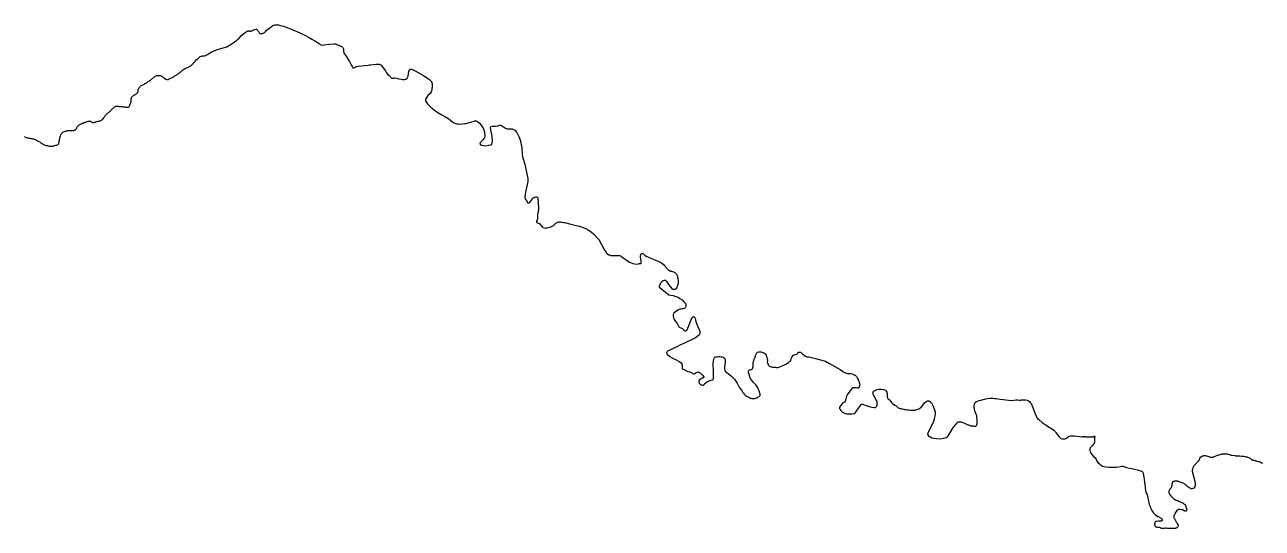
# Model space of a CAD drawing. Header units: millimetres. Extents: x 642261 to 742091, y 6812581 to 6930561.
# Drawn here: x 652069 to 659711, y 6863684 to 6866797 of the extents above; entities that cross this region are included whole.
import ezdxf

# ---------------------------------------------------------------- set-up
doc = ezdxf.new("R2010")
doc.units = ezdxf.units.MM
doc.layers.add('LimiteRegional', color=10, linetype='Continuous')

msp = doc.modelspace()

# ---------------------------------------------------------------- linework, layer by layer
at = {"layer": 'LimiteRegional', "color": 7, "linetype": 'Continuous'}
msp.add_lwpolyline([(652067.805, 6866106.1741), (652072.304, 6866102.693), (652077.908, 6866100.6081), (652083.735, 6866098.886), (652089.836, 6866097.4211), (652096.11, 6866096.4271), (652100.383, 6866095.7272), (652101.329, 6866095.5721), (652106.65, 6866094.609), (652111.758, 6866093.5992), (652117.18, 6866092.4731), (652122.333, 6866091.1971), (652127.566, 6866089.1231), (652132.386, 6866087.3811), (652137.564, 6866085.2561), (652142.272, 6866083.305), (652146.682, 6866080.356), (652151.414, 6866077.5041), (652156.423, 6866075.0661), (652161.329, 6866072.6851), (652166.313, 6866069.4541), (652170.965, 6866065.7561), (652175.786, 6866062.3711), (652180.845, 6866059.8261), (652181.4251, 6866059.5573), (652185.3879, 6866057.7211), (652190.88, 6866055.4271), (652195.848, 6866053.3621), (652201.25, 6866051.6011), (652206.652, 6866049.8401), (652211.653, 6866048.7801), (652214.288, 6866048.3256), (652216.923, 6866047.8711), (652222.565, 6866047.0031), (652228.383, 6866046.6601), (652233.89, 6866046.538), (652239.472, 6866047.1031), (652244.596, 6866048.2651), (652250.09, 6866049.416), (652255.265, 6866050.5231), (652260.29, 6866051.9011), (652265.11, 6866053.4961), (652269.829, 6866055.2541), (652274.4961, 6866057.0671), (652277.861, 6866061.2521), (652279.918, 6866065.9561), (652281.36, 6866071.3151), (652282.177, 6866077.0121), (652283.046, 6866082.7081), (652283.805, 6866088.2471), (652284.616, 6866093.7861), (652285.739, 6866099.102), (652286.974, 6866104.6272), (652288.692, 6866110.3481), (652290.764, 6866115.528), (652293.784, 6866120.5191), (652296.732, 6866124.9301), (652299.933, 6866128.9621), (652304.554, 6866132.6301), (652309.525, 6866135.652), (652314.682, 6866137.8731), (652319.767, 6866139.46), (652324.849, 6866140.9951), (652330.13, 6866142.0991), (652335.4, 6866142.8331), (652340.826, 6866143.5082), (652345.0904, 6866143.5048), (652345.966, 6866143.5041), (652351.048, 6866143.343), (652356.498, 6866143.1171), (652362.057, 6866142.9411), (652367.091, 6866142.94), (652372.478, 6866144.0411), (652377.101, 6866146.1201), (652381.795, 6866148.678), (652385.702, 6866151.995), (652388.899, 6866156.2861), (652391.484, 6866161.3351), (652393.426, 6866166.086), (652396.564, 6866170.1661), (652400.705, 6866174.216), (652405.095, 6866177.783), (652409.671, 6866180.4981), (652414.028, 6866182.9561), (652419.177, 6866185.3891), (652424.379, 6866187.8211), (652429.355, 6866189.7841), (652434.87, 6866192.1001), (652439.689, 6866194.1211), (652444.654, 6866195.7141), (652450.096, 6866197.3451), (652455.438, 6866199.191), (652460.405, 6866200.8371), (652465.621, 6866202.0001), (652470.639, 6866201.9001), (652475.6229, 6866200.6381), (652480.4609, 6866198.0591), (652485.239, 6866195.2701), (652490.2721, 6866193.9012), (652495.398, 6866193.8511), (652500.598, 6866194.4851), (652505.398, 6866195.872), (652510.1661, 6866197.9471), (652515.302, 6866199.9581), (652520.244, 6866200.8121), (652525.505, 6866201.7081), (652531.194, 6866202.8041), (652536.042, 6866204.031), (652540.553, 6866206.3251), (652542.633, 6866207.7946), (652544.713, 6866209.2641), (652548.932, 6866212.4131), (652552.746, 6866216.156), (652556.276, 6866220.9641), (652559.309, 6866225.1011), (652562.665, 6866229.3861), (652565.492, 6866233.6881), (652567.744, 6866238.2181), (652570.943, 6866242.5611), (652575.183, 6866246.3971), (652579.09, 6866249.714), (652583.159, 6866253.131), (652587.171, 6866256.4451), (652591.503, 6866259.8021), (652595.834, 6866263.1591), (652599.748, 6866266.6871), (652603.356, 6866270.5951), (652606.699, 6866274.5111), (652610.567, 6866278.2521), (652614.327, 6866281.943), (652618.045, 6866286.0061), (652622.165, 6866289.3701), (652626.588, 6866292.2481), (652631.919, 6866293.7241), (652637.042, 6866293.568), (652642.165, 6866293.4121), (652647.3929, 6866293.253), (652652.77, 6866292.7721), (652658.356, 6866292.1791), (652663.6209, 6866291.4901), (652668.944, 6866290.9581), (652674.22, 6866290.6381), (652679.238, 6866290.4851), (652684.3, 6866290.0671), (652689.339, 6866288.9092), (652694.403, 6866288.5432), (652699.663, 6866287.6961), (652704.681, 6866287.543), (652709.751, 6866287.3881), (652711.6045, 6866289.2346), (652713.458, 6866291.081), (652715.885, 6866296.1351), (652718.205, 6866301.1391), (652720.096, 6866305.9451), (652721.934, 6866310.7521), (652723.629, 6866316.0931), (652725.367, 6866321.0621), (652725.952, 6866326.383), (652726.109, 6866331.559), (652726.264, 6866336.6291), (652726.527, 6866341.8012), (652728.055, 6866346.8291), (652730.2589, 6866351.5201), (652733.757, 6866355.2721), (652738.453, 6866358.46), (652742.714, 6866361.2371), (652747.508, 6866364.1571), (652752.186, 6866366.7631), (652756.461, 6866370.0161), (652760.583, 6866373.433), (652764.845, 6866376.2629), (652767.875, 6866380.2941), (652769.6051, 6866384.9992), (652769.9241, 6866390.275), (652770.078, 6866395.3451), (652771.238, 6866400.438), (652773.811, 6866405.0641), (652777.291, 6866409.9802), (652780.899, 6866413.8881), (652784.0841, 6866417.8081), (652787.382, 6866421.9371), (652792.195, 6866423.746), (652797.347, 6866426.2851), (652802.656, 6866428.7661), (652807.757, 6866431.3601), (652811.4332, 6866433.2499), (652812.805, 6866433.955), (652818.219, 6866436.4331), (652822.856, 6866439.4111), (652827.389, 6866442.4441), (652831.557, 6866445.6481), (652835.93, 6866448.6331), (652840.365, 6866451.9341), (652844.645, 6866455.345), (652849.351, 6866458.8502), (652853.887, 6866461.989), (652858.161, 6866465.1891), (652861.878, 6866469.1991), (652866.305, 6866472.236), (652870.323, 6866475.7079), (652874.702, 6866478.9051), (652879.479, 6866481.2971), (652884.553, 6866482.9921), (652890.283, 6866483.664), (652895.639, 6866484.2411), (652900.767, 6866484.2431), (652905.0608, 6866483.4709), (652910.672, 6866481.404), (652915.141, 6866478.889), (652922.21, 6866474.4274), (652925.7627, 6866471.4582), (652932.62, 6866466.4207), (652939.4774, 6866461.383), (652941.425, 6866460.1681), (652946.463, 6866458.9571), (652951.48, 6866458.8041), (652956.571, 6866459.3361), (652961.513, 6866461.9342), (652965.213, 6866465.363), (652970.296, 6866467.376), (652975.128, 6866469.8191), (652980.16, 6866471.8862), (652985.466, 6866474.2621), (652990.143, 6866476.8151), (652994.509, 6866479.5891), (652998.669, 6866482.529), (653003.091, 6866485.4071), (653007.499, 6866487.8101), (653011.875, 6866490.901), (653016.147, 6866494.0491), (653020.696, 6866497.6111), (653024.656, 6866500.9261), (653028.0921, 6866503.6091), (653028.826, 6866504.1821), (653032.987, 6866507.1741), (653037.274, 6866510.7971), (653041.397, 6866514.2661), (653045.621, 6866517.5731), (653050.01, 6866521.087), (653054.484, 6866523.9111), (653059.694, 6866526.6071), (653064.623, 6866528.7831), (653069.498, 6866530.907), (653074.859, 6866533.334), (653079.743, 6866535.7751), (653085.11, 6866538.4141), (653089.993, 6866540.8021), (653095.118, 6866544.1881), (653098.981, 6866547.7711), (653102.424, 6866551.472), (653106.29, 6866555.1601), (653110.218, 6866559.1641), (653113.67, 6866563.1821), (653117.794, 6866566.6511), (653120.0619, 6866570.1281), (653120.5659, 6866570.901), (653123.657, 6866575.1941), (653127.539, 6866579.411), (653132.246, 6866582.968), (653136.73, 6866586.1091), (653140.885, 6866590.6341), (653145, 6866593.8391), (653148.976, 6866597.2961), (653153.113, 6866600.8), (653158.13, 6866602.2661), (653163.246, 6866603.5181), (653168.611, 6866604.3381), (653174.02, 6866604.8921), (653179.329, 6866605.6081), (653184.23, 6866606.7609), (653186.4547, 6866607.5321), (653189.363, 6866608.54), (653194.064, 6866611.55), (653197.708, 6866614.0372), (653215.573, 6866625.145), (653238.342, 6866635.608), (653266.275, 6866645.822), (653316.691, 6866660.5301), (653348.85, 6866680.8831), (653378.746, 6866701.3241), (653385.5845, 6866708.1501), (653392.423, 6866714.9761), (653408.0745, 6866730.1561), (653423.726, 6866745.336), (653441.76, 6866757.9021), (653447.41, 6866759.6191), (653451.406, 6866759.8251), (653453.986, 6866759.5021), (653456.544, 6866758.5841), (653459.108, 6866757.8651), (653462.89, 6866757.6831), (653465.492, 6866757.9561), (653469.341, 6866759.56), (653475.821, 6866762.2301), (653482.315, 6866765.2971), (653498.636, 6866770.076), (653500.404, 6866769.3951), (653501.759, 6866768.3361), (653503.298, 6866766.8711), (653505.204, 6866764.5941), (653507.677, 6866761.4941), (653510.335, 6866757.9881), (653512.801, 6866754.6901), (653515.038, 6866750.608), (653516.524, 6866747.7551), (653518.026, 6866745.2981), (653520.551, 6866743.5872), (653523.504, 6866742.6501), (653526.869, 6866742.0921), (653531.457, 6866742.2691), (653536.899, 6866743.9951), (653541.133, 6866745.3821), (653546.0149, 6866748.128), (653551.109, 6866751.2611), (653557.919, 6866757.6891), (653562.497, 6866763.0301), (653568.465, 6866768.3041), (653581.3329, 6866777.216), (653592.983, 6866785.5881), (653599.138, 6866790.6501), (653606.0201, 6866793.8901), (653614.047, 6866795.8831), (653623.53, 6866797.4861), (653635.568, 6866795.9421), (653641.878, 6866794.7467), (653648.188, 6866793.5512), (653667.296, 6866788.537), (653693.1335, 6866777.9222), (653724.151, 6866765.1791), (653763.55, 6866750.2221), (653798.413, 6866732.9501), (653821.899, 6866719.6621), (653841.1306, 6866708.3231), (653860.362, 6866696.9841), (653886.085, 6866682.3221), (653892.607, 6866676.0571), (653899.424, 6866672.5571), (653903.764, 6866671.9541), (653915.736, 6866674.1641), (653950.31, 6866676.886), (653977.162, 6866680.1841), (653986.073, 6866680.1561), (653990.776, 6866678.7421), (653997.02, 6866676.0651), (654003.454, 6866673.18), (654008.722, 6866670.9461), (654012.62, 6866669.1741), (654015.932, 6866667.6281), (654017.6551, 6866666.8151), (654020.607, 6866665.4221), (654028.566, 6866660.879), (654029.704, 6866659.912), (654032.027, 6866657.9381), (654034.099, 6866654.8641), (654035.775, 6866651.8091), (654037.254, 6866648.7641), (654037.713, 6866644.3821), (654038.156, 6866639.9951), (654038.259, 6866637.2121), (654038.157, 6866634.2401), (654038.267, 6866631.655), (654038.452, 6866625.4941), (654040.634, 6866619.8341), (654047.696, 6866612.1571), (654074.56, 6866569.1951), (654086.719, 6866545.9291), (654090.084, 6866540.0081), (654092.4669, 6866534.3311), (654094.166, 6866531.8662), (654095.039, 6866531.3286), (654095.912, 6866530.791), (654097.0849, 6866530.3391), (654099.09, 6866530.2461), (654099.459, 6866530.2291), (654100.368, 6866530.388), (654100.8508, 6866530.4727), (654101.252, 6866530.5431), (654105.089, 6866532.751), (654108.34, 6866535.184), (654116.811, 6866539.759), (654128.368, 6866542.0031), (654149.783, 6866543.1921), (654165.009, 6866545.5191), (654189.92, 6866547.8391), (654197.2058, 6866548.5816), (654204.4918, 6866549.3241), (654237.5135, 6866553.3434), (654257.3887, 6866553.8482), (654269.407, 6866548.0091), (654295.6551, 6866511.434), (654303.069, 6866500.9201), (654311.396, 6866490.4241), (654319.225, 6866483.7481), (654324.096, 6866478.776), (654328.562, 6866473.6181), (654332.06, 6866469.6951), (654334.666, 6866466.5571), (654335.861, 6866466.3161), (654339.26, 6866466.1981), (654343.475, 6866466.6521), (654350.499, 6866467.4081), (654354.535, 6866468.669), (654366.686, 6866466.6461), (654378.982, 6866462.6181), (654392.553, 6866461.5471), (654400.702, 6866459.6631), (654403.877, 6866458.7531), (654406.069, 6866458.477), (654408.865, 6866458.3801), (654414.468, 6866458.5862), (654422.944, 6866461.6921), (654430.682, 6866467.2231), (654436.305, 6866479.3831), (654441.151, 6866508.997), (654445.018, 6866519.2711), (654446.9, 6866522.4071), (654448.12, 6866523.165), (654450.534, 6866523.6801), (654455.125, 6866523.3181), (654458.307, 6866522.6061), (654478.98, 6866513.0391), (654526.684, 6866486.5471), (654561.8001, 6866462.1424), (654567.916, 6866457.8921), (654576.101, 6866449.8031), (654579.398, 6866445.8861), (654582.071, 6866440.9901), (654584.305, 6866434.5081), (654585.396, 6866430.2671), (654585.644, 6866424.253), (654584.031, 6866415.7011), (654582.661, 6866400.9312), (654582.495, 6866394.3291), (654580.967, 6866389.1751), (654578.381, 6866381.6521), (654572.774, 6866373.2301), (654558.857, 6866360.28), (654544.7519, 6866340.1151), (654543.616, 6866334.7411), (654543.33, 6866331.3431), (654543.798, 6866326.1161), (654545.694, 6866322.0431), (654555.523, 6866307.4791), (654573.881, 6866290.2261), (654598.52, 6866268.5571), (654619.327, 6866255.344), (654640.3615, 6866243.0529), (654662.419, 6866230.1641), (654686.805, 6866214.7252), (654702.7, 6866203.3771), (654712.264, 6866194.4421), (654728.247, 6866186.9031), (654738.174, 6866184.7771), (654747.34, 6866184.2791), (654757.696, 6866183.5421), (654786.2007, 6866186.6537), (654793.084, 6866187.4051), (654822.781, 6866195.8572), (654843.643, 6866201.9891), (654850.47, 6866204.3701), (654854.232, 6866203.446), (654855.056, 6866203.14), (654857.193, 6866202.3481), (654860.736, 6866200.6302), (654866.61, 6866196.4331), (654874.62, 6866189.964), (654887.9826, 6866175.5935), (654892.094, 6866171.1721), (654901.2665, 6866153.5463), (654907.1548, 6866132.9389), (654908.2902, 6866128.965), (654910.5404, 6866111.124), (654907.5547, 6866098.3228), (654897.9909, 6866085.2), (654879.709, 6866064.7352), (654880.8434, 6866059.0715), (654890.4303, 6866052.7391), (654914.7884, 6866049.3656), (654933.4818, 6866051.933), (654936.0804, 6866052.29), (654952.8125, 6866056.5713), (654956.4825, 6866077.1045), (654955.098, 6866108.0955), (654946.7529, 6866146.6985), (654944.3755, 6866161.8291), (654947.5572, 6866167.8077), (654956.3875, 6866170.7993), (654974.0455, 6866170.693), (654989.669, 6866172.252), (655003.2679, 6866177.7207), (655012.2285, 6866174.2071), (655037.5877, 6866157.7437), (655047.6853, 6866154.5437), (655078.9414, 6866152.8361), (655095.1526, 6866145.9887), (655107.6951, 6866131.3563), (655119.664, 6866106.5035), (655127.825, 6866086.7204), (655137.9917, 6866036.5155), (655140.9887, 6865996.6293), (655142.5629, 6865980.7087), (655157.8124, 6865935.014), (655172.115, 6865866.2176), (655176.5356, 6865846.9419), (655175.0643, 6865828.9387), (655169.7123, 6865800.1877), (655169.428, 6865798.6601), (655161.575, 6865761.9551), (655156.759, 6865735.5001), (655156.345, 6865728.1991), (655158.551, 6865720.4111), (655162.862, 6865715.4001), (655166.013, 6865712.2551), (655168.562, 6865709.3311), (655169.914, 6865707.054), (655170.861, 6865704.7901), (655172.358, 6865700.4761), (655172.9, 6865698.2241), (655174.663, 6865696.1381), (655175.265, 6865695.9161), (655176.276, 6865695.8841), (655178.092, 6865695.6251), (655184.395, 6865696.446), (655187.893, 6865698.369), (655192.947, 6865705.121), (655203.724, 6865720.833), (655209.556, 6865726.5421), (655214.907, 6865729.6241), (655219.212, 6865731.5211), (655225.73, 6865732.9421), (655229.982, 6865733.0121), (655232.0905, 6865732.4386), (655234.199, 6865731.8651), (655235.58, 6865730.6041), (655236.92, 6865727.923), (655237.284, 6865726.4901), (655237.533, 6865721.0001), (655239.238, 6865702.669), (655241.675, 6865659.6541), (655239.572, 6865641.6621), (655236.866, 6865633.4831), (655234.8762, 6865621.212), (655234.987, 6865606.1289), (655234.947, 6865603.9231), (655235.02, 6865599.2841), (655232.705, 6865588.1981), (655229.874, 6865582.5121), (655229.534, 6865581.3881), (655229.214, 6865579.1021), (655229.184, 6865578.0721), (655229.961, 6865576.5021), (655231.262, 6865575.3291), (655234.653, 6865573.548), (655241.902, 6865570.2072), (655245.428, 6865567.8321), (655249.111, 6865565.4231), (655253.819, 6865561.2581), (655259.1191, 6865554.26), (655264.972, 6865546.966), (655269.145, 6865543.6111), (655276.945, 6865541.3841), (655283.703, 6865540.6651), (655289.466, 6865541.111), (655294.616, 6865541.678), (655303.446, 6865543.1351), (655313.09, 6865545.7741), (655333.1839, 6865556.1201), (655341.78, 6865563.7771), (655348.048, 6865570.2391), (655360.201, 6865576.449), (655367.608, 6865578.1581), (655374.286, 6865578.2651), (655380.5, 6865577.6372), (655388.442, 6865576.3371), (655395.157, 6865575.1771), (655399.393, 6865574.5811), (655401.192, 6865573.8801), (655442.1361, 6865563.935), (655473.713, 6865556.2651), (655494.684, 6865551.0281), (655516.626, 6865543.4871), (655541.565, 6865532.5481), (655559.717, 6865520.9831), (655579.246, 6865506.133), (655605.8991, 6865478.009), (655613.803, 6865469.6691), (655647.106, 6865407.8611), (655654.388, 6865395.6441), (655659.536, 6865388.2501), (655661.923, 6865385.2831), (655664.116, 6865382.7351), (655667.135, 6865380.3701), (655675.02, 6865375.5861), (655678.066, 6865374.2551), (655683.152, 6865372.4511), (655688.2625, 6865371.5776), (655693.373, 6865370.704), (655705.254, 6865369.737), (655734.4161, 6865370.5421), (655742.401, 6865369.8951), (655747.695, 6865368.293), (655752.163, 6865366.5071), (655756.795, 6865363.0621), (655770.247, 6865351.4969), (655783.776, 6865343.0341), (655802.77, 6865330.3741), (655823.279, 6865322.1231), (655836.127, 6865319.2681), (655849.18, 6865317.5502), (655859.807, 6865319.7111), (655866.043, 6865320.556), (655866.87, 6865320.5301), (655869.138, 6865320.253), (655872.259, 6865320.779), (655873.954, 6865321.9711), (655875.061, 6865324.2181), (655875.135, 6865326.4971), (655875.202, 6865328.569), (655874.932, 6865339.3631), (655872.445, 6865350.1161), (655871.914, 6865359.2601), (655871.502, 6865365.7031), (655871.857, 6865370.2562), (655873.252, 6865374.983), (655875.488, 6865380.0991), (655876.996, 6865381.9191), (655878.484, 6865383.1171), (655883.459, 6865383.3771), (655886.527, 6865382.2442), (655889.995, 6865380.6841), (655894.856, 6865377.4221), (655898.663, 6865373.5701), (655906.33, 6865367.5251), (655925.465, 6865357.8051), (655985.48, 6865333.1342), (656001.332, 6865324.5571), (656013.025, 6865315.2801), (656021.147, 6865304.2481), (656043.544, 6865280.7521), (656046.898, 6865278.99), (656050.252, 6865277.228), (656055.754, 6865274.7791), (656062.534, 6865273.5341), (656069.9, 6865271.2351), (656075.607, 6865268.779), (656079.064, 6865267.0151), (656083.027, 6865264.6931), (656087.683, 6865261.6471), (656093.265, 6865255.2561), (656097.568, 6865247.6591), (656103.367, 6865215.7551), (656103.662, 6865205.584), (656103.224, 6865198.3391), (656101.773, 6865191.7459), (656099.476, 6865184.557), (656098.131, 6865181.2791), (656096.979, 6865177.5801), (656095.834, 6865174.0891), (656094.0225, 6865168.3379), (656093.763, 6865167.5141), (656091.592, 6865164.2611), (656089.887, 6865162.6531), (656087.163, 6865161.491), (656084.465, 6865161.157), (656081.354, 6865160.8361), (656077.01, 6865160.7601), (656072.686, 6865161.3051), (656069.235, 6865163.2771), (656064.024, 6865168.4131), (656055.688, 6865179.2451), (656047.191, 6865191.5351), (656036.322, 6865207.2161), (656030.284, 6865212.3781), (656024.192, 6865215.8831), (656020.067, 6865216.2161), (656016.328, 6865215.707), (656012.149, 6865214.3821), (656002.837, 6865207.8191), (655998.55, 6865203.1771), (655995.737, 6865199.3201), (655993.11, 6865194.835), (655990.663, 6865189.5142), (655989.289, 6865185.4061), (655987.702, 6865181.0961), (655987.195, 6865178.206), (655987.529, 6865175.7061), (655989.715, 6865172.9421), (655993.162, 6865170.7631), (656025.633, 6865144.881), (656046.982, 6865127.0171), (656058.077, 6865124.8161), (656072.477, 6865122.5161), (656089.7, 6865118.0571), (656103.371, 6865112.4601), (656114.522, 6865105.6951), (656129.09, 6865095.9241), (656139.964, 6865083.7751), (656150.838, 6865071.6261), (656151.692, 6865065.999), (656151.494, 6865059.782), (656149.365, 6865051.3391), (656147.595, 6865047.6571), (656144.399, 6865044.6401), (656137.254, 6865040.9101), (656131.646, 6865040.0391), (656123.367, 6865039.663), (656116.952, 6865039.438), (656109.425, 6865036.7561), (656102.697, 6865033.2201), (656077.253, 6865013.4271), (656073.076, 6865005.663), (656072.563, 6865002.5641), (656072.863, 6864999.0271), (656073.177, 6864995.9041), (656077.397, 6864979.1731), (656079.95, 6864974.9471), (656088.475, 6864963.4871), (656098.179, 6864950.1251), (656102.2721, 6864942.3241), (656104.211, 6864938.3231), (656106.338, 6864933.6941), (656108.497, 6864930.1021), (656111.283, 6864926.7001), (656114.955, 6864925.139), (656120.685, 6864923.3121), (656125.582, 6864921.301), (656132.665, 6864916.5271), (656134.237, 6864913.9911), (656136.203, 6864910.8201), (656137.796, 6864908.9051), (656140.8539, 6864906.9561), (656144.279, 6864904.7731), (656148.389, 6864904.0311), (656152.345, 6864904.9531), (656155.722, 6864907.1381), (656159.364, 6864911.1841), (656187.704, 6864983.6082), (656189.913, 6864988.1071), (656192.042, 6864990.1191), (656194.365, 6864991.7111), (656198.706, 6864991.7901), (656202.387, 6864990.644), (656205.017, 6864988.9071), (656207.375, 6864985.1041), (656209.101, 6864980.9041), (656211.134, 6864973.3751), (656212.662, 6864962.9572), (656220.578, 6864939.0731), (656233.33, 6864913.1811), (656236.415, 6864906.2431), (656237.715, 6864901.6391), (656238.462, 6864899.1271), (656238.783, 6864896.212), (656238.671, 6864892.6871), (656238.585, 6864889.9911), (656235.885, 6864883.013), (656233.087, 6864879.4616), (656230.289, 6864875.9101), (656212.074, 6864862.411), (656174.19, 6864843.4571), (656168.2073, 6864840.6832), (656142.138, 6864828.5941), (656114.017, 6864815.8171), (656099.0255, 6864808.3696), (656060.777, 6864789.3681), (656038.31, 6864778.6531), (656035.217, 6864775.276), (656032.958, 6864771.4521), (656032.866, 6864768.8731), (656033.168, 6864765.426), (656036.137, 6864759.8411), (656051.883, 6864745.7831), (656067.3727, 6864737.4553), (656068.954, 6864736.6051), (656088.341, 6864726.9481), (656110.934, 6864716.2061), (656122.923, 6864707.3502), (656127.258, 6864700.1911), (656128.849, 6864691.5621), (656129.09, 6864686.6151), (656128.374, 6864673.1011), (656129.535, 6864670.07), (656131.617, 6864668.9511), (656138.294, 6864665.799), (656151.867, 6864659.7061), (656163.514, 6864653.2261), (656172.981, 6864650.8721), (656182.016, 6864648.3121), (656188.717, 6864645.8041), (656192.243, 6864643.5811), (656195.336, 6864641.1521), (656198.249, 6864639.5861), (656201.179, 6864638.4481), (656205.644, 6864638.5651), (656209.114, 6864640.4201), (656212.626, 6864643.3471), (656215.959, 6864647.1381), (656226.079, 6864650.5651), (656229.68, 6864650.2711), (656231.362, 6864649.805), (656235.33, 6864648.0001), (656240.097, 6864644.8901), (656248.273, 6864636.5531), (656253.571, 6864630.4911), (656260.786, 6864622.068), (656261.976, 6864619.8961), (656262.307, 6864617.5282), (656262.265, 6864616.4561), (656261.696, 6864615.503), (656259.845, 6864614.364), (656255.862, 6864613.0571), (656251.349, 6864611.7631), (656239.821, 6864604.9401), (656236.321, 6864602.3371), (656234.65, 6864600.3381), (656233.501, 6864598.1121), (656232.891, 6864596.088), (656232.371, 6864593.6351), (656231.932, 6864590.536), (656233.098, 6864585.0442), (656234.459, 6864581.7991), (656236.578, 6864578.9661), (656239.496, 6864574.8291), (656241.465, 6864573.6071), (656245.013, 6864572.0271), (656248.26, 6864570.883), (656250.789, 6864570.3981), (656253.425, 6864569.911), (656256.595, 6864569.5181), (656260.745, 6864569.7461), (656262.689, 6864570.5601), (656264.484, 6864572.9841), (656266.278, 6864575.4081), (656268.854, 6864578.78), (656272.704, 6864582.123), (656276.436, 6864585.1481), (656285.935, 6864591.583), (656291.045, 6864594.4721), (656296.218, 6864596.2871), (656302.026, 6864597.9812), (656313.157, 6864601.2941), (656317.209, 6864602.8771), (656319.397, 6864605.3711), (656321.388, 6864608.299), (656322.14, 6864611.9062), (656322.709, 6864616.373), (656322.063, 6864660.4171), (656321.631, 6864672.8361), (656320.518, 6864683.7831), (656320.177, 6864692.569), (656320.453, 6864700.9111), (656321.051, 6864706.2461), (656325.159, 6864728.4021), (656326.883, 6864735.851), (656328.697, 6864739.6551), (656331.3121, 6864742.1491), (656335.163, 6864743.747), (656341.109, 6864744.8541), (656353.161, 6864745.5611), (656360.983, 6864745.968), (656369.185, 6864745.0761), (656376.732, 6864743.561), (656381.123, 6864742.3551), (656384.242, 6864740.974), (656389.578, 6864736.5241), (656393.517, 6864728.2571), (656394.917, 6864719.8551), (656394.311, 6864708.3031), (656389.37, 6864681.0431), (656389.194, 6864669.705), (656391.465, 6864662.1481), (656395.044, 6864655.835), (656433.626, 6864625.5771), (656452.691, 6864605.665), (656467.336, 6864580.7551), (656480.843, 6864557.4922), (656493.058, 6864539.6171), (656499.697, 6864530.8791), (656504.059, 6864523.2801), (656507.264, 6864518.7031), (656510.657, 6864513.4811), (656513.277, 6864510.2021), (656516.933, 6864506.4651), (656522.295, 6864503.3151), (656526.028, 6864501.708), (656531.819, 6864498.7581), (656539.4639, 6864494.6851), (656545.012, 6864490.8901), (656548.947, 6864489.0641), (656553.334, 6864488.0751), (656557.931, 6864487.0801), (656562.755, 6864486.5041), (656573.704, 6864486.3772), (656578.365, 6864487.0851), (656582.832, 6864488.2241), (656588.165, 6864489.9771), (656591.159, 6864491.1621), (656594.622, 6864493.6121), (656598.078, 6864495.8491), (656603.218, 6864498.0341), (656607.362, 6864501.7431), (656608.487, 6864503.6271), (656609.417, 6864505.9431), (656609.9751, 6864509.5511), (656609.925, 6864513.8171), (656608.644, 6864518.9761), (656606.017, 6864527.5901), (656603.301, 6864533.8621), (656599.798, 6864541.6541), (656592.969, 6864556.3821), (656585.644, 6864569.209), (656569.568, 6864585.0871), (656550.225, 6864609.8391), (656546.1409, 6864619.5404), (656543.6342, 6864628.4563), (656539.5949, 6864641.6817), (656538.296, 6864647.2221), (656538.061, 6864652.3671), (656539.03, 6864655.7641), (656540.624, 6864658.9281), (656542.179, 6864661.022), (656545.836, 6864662.838), (656547.992, 6864664.0581), (656555.447, 6864665.758), (656557.8, 6864666.543), (656560.84, 6864668.8071), (656563.053, 6864671.5251), (656564.6731, 6864675.3331), (656566.1919, 6864682.1451), (656566.933, 6864696.4871), (656567.202, 6864703.7711), (656570.0401, 6864717.6301), (656573.0058, 6864726.0695), (656574.294, 6864729.735), (656578.801, 6864742.911), (656581.671, 6864751.846), (656584.98, 6864761.2001), (656589.934, 6864769.217), (656593.851, 6864772.1081), (656602.826, 6864774.4171), (656610.68, 6864775.0401), (656616.161, 6864774.445), (656621.618, 6864773.205), (656625.3751, 6864771.802), (656628.709, 6864770.4111), (656632.238, 6864768.5851), (656635.556, 6864766.7651), (656639.686, 6864764.0601), (656643.971, 6864759.8471), (656647.783, 6864754.3591), (656650.244, 6864746.764), (656651.925, 6864740.9121), (656653.515, 6864732.7021), (656654.699, 6864724.936), (656654.255, 6864713.3571), (656656.064, 6864705.3621), (656658.994, 6864699.0501), (656660.747, 6864695.1352), (656665.13, 6864688.1381), (656669.052, 6864685.6601), (656673.007, 6864684.0381), (656678.458, 6864682.8), (656686.848, 6864681.0431), (656693.176, 6864680.6361), (656698.863, 6864680.034), (656705.825, 6864679.6081), (656711.309, 6864679.2261), (656715.957, 6864679.0841), (656720.401, 6864679.1641), (656725.945, 6864680.282), (656756.444, 6864691.7962), (656768.581, 6864698.9381), (656785.742, 6864710.0681), (656791.424, 6864714.407), (656796.4379, 6864717.9081), (656799.311, 6864720.829), (656800.059, 6864723.6), (656800.621, 6864727.022), (656802.338, 6864732.7741), (656804.972, 6864740.2191), (656808.638, 6864746.9901), (656812.641, 6864751.602), (656818.101, 6864755.5242), (656826.721, 6864758.9211), (656836.992, 6864761.1941), (656841.131, 6864763.8661), (656842.066, 6864765.9901), (656843.435, 6864768.3171), (656844.123, 6864769.5881), (656845.006, 6864770.4221), (656845.889, 6864771.2561), (656848.263, 6864772.261), (656851.256, 6864772.8171), (656855.087, 6864773.1322), (656858.653, 6864772.1632), (656860.938, 6864771.0181), (656864.662, 6864768.7531), (656871.164, 6864761.8841), (656885.869, 6864750.5021), (656898.373, 6864745.1751), (656911.878, 6864743.4751), (656952.806, 6864733.3301), (656974.564, 6864728.1491), (657014.885, 6864716.4301), (657038.314, 6864703.4501), (657104.123, 6864664.8761), (657118.0711, 6864656.389), (657132.019, 6864647.902), (657137.636, 6864645.3661), (657138.8099, 6864644.953), (657144.323, 6864643.013), (657149.798, 6864641.9861), (657155.9381, 6864641.5841), (657161.26, 6864641.851), (657169.743, 6864641.5921), (657179.198, 6864639.3691), (657188.38, 6864635.8651), (657194.774, 6864631.8011), (657199.482, 6864628.0041), (657204.724, 6864622.0431), (657212.036, 6864610.4351), (657218.073, 6864598.87), (657220.1367, 6864592.4764), (657224.37, 6864579.3611), (657225.277, 6864571.6091), (657224.337, 6864565.2041), (657222.529, 6864558.3971), (657218.452, 6864552.9481), (657215.405, 6864551.327), (657211.158, 6864551.2432), (657204.8531, 6864552.5091), (657189.822, 6864553.1871), (657181.501, 6864552.1571), (657176.056, 6864549.1101), (657169.95, 6864540.9411), (657147.939, 6864509.7131), (657143.0039, 6864500.3819), (657142.1802, 6864492.5917), (657139.8925, 6864484.3533), (657135.7101, 6864469.0312), (657130.171, 6864464.2801), (657121.921, 6864459.8351), (657107.122, 6864441.7122), (657101.18, 6864432.0751), (657101.025, 6864428.6642), (657101.293, 6864425.241), (657102.405, 6864421.7911), (657104.343, 6864417.8901), (657108.144, 6864413.0771), (657111.934, 6864408.0522), (657118.47, 6864402.9411), (657123.374, 6864399.1621), (657135.823, 6864393.8671), (657144.817, 6864391.666), (657152.201, 6864391.2221), (657160.661, 6864391.1701), (657168.93, 6864391.551), (657175.741, 6864392.4051), (657191, 6864394.1621), (657197.313, 6864397.807), (657202.176, 6864402.1381), (657208.349, 6864411.7681), (657213.617, 6864420.1481), (657217.96, 6864426.8501), (657223.665, 6864435.434), (657227.294, 6864440.4511), (657234.239, 6864448.5491), (657238.787, 6864450.546), (657244.303, 6864450.5881), (657249.132, 6864449.5821), (657258.703, 6864445.836), (657283.323, 6864437.3142), (657299.856, 6864432.5191), (657313.982, 6864430.5811), (657319.927, 6864430.6091), (657322.522, 6864431.5981), (657325.128, 6864432.801), (657326.918, 6864434.6721), (657328.75, 6864437.3971), (657330.158, 6864440.1351), (657331.354, 6864442.8811), (657332.825, 6864446.9031), (657333.396, 6864449.8831), (657333.669, 6864455.4421), (657333.953, 6864461.2161), (657332.3481, 6864467.4781), (657328.421, 6864474.0271), (657319.14, 6864492.7481), (657313.649, 6864502.138), (657309.952, 6864509.115), (657308.23, 6864513.0291), (657307.537, 6864516.2691), (657307.119, 6864520.787), (657307.276, 6864524.0011), (657307.582, 6864525.9231), (657309.192, 6864528.4491), (657311.217, 6864530.7471), (657315.396, 6864533.6231), (657319.99, 6864536.2721), (657327.598, 6864539.6871), (657332.584, 6864541.4611), (657344.179, 6864543.6811), (657359.354, 6864545.1471), (657374.117, 6864542.5431), (657377.855, 6864540.7101), (657382.602, 6864537.771), (657386.51, 6864535.0731), (657388.74, 6864532.8561), (657393.395, 6864524.8111), (657394.0421, 6864519.083), (657394.094, 6864514.4301), (657394.061, 6864507.2421), (657394.505, 6864501.7321), (657395.572, 6864495.9941), (657396.884, 6864491.3061), (657401.861, 6864483.1321), (657408.183, 6864477.4561), (657415.512, 6864470.4841), (657421.965, 6864462.4801), (657428.431, 6864454.899), (657433.34, 6864450.9551), (657442.825, 6864445.6121), (657450.464, 6864441.589), (657456.343, 6864435.2941), (657462.67, 6864429.8301), (657468.252, 6864427.1352), (657474.284, 6864425.271), (657481.568, 6864423.1591), (657489.721, 6864421.8681), (657497.448, 6864420.3771), (657504.3349, 6864418.911), (657510.411, 6864418.3131), (657517.951, 6864417.4621), (657523.832, 6864417.292), (657529.279, 6864416.7119), (657539.116, 6864415.3711), (657547.28, 6864414.2901), (657555.257, 6864413.8491), (657561.786, 6864414.0822), (657565.177, 6864414.8301), (657568.997, 6864415.7761), (657572.607, 6864416.7281), (657578.754, 6864418.0291), (657586.642, 6864420.9711), (657590.921, 6864422.9611), (657595.65, 6864425.7841), (657599.741, 6864428.413), (657603.653, 6864431.8941), (657625.471, 6864459.387), (657636.118, 6864468.5991), (657643.609, 6864471.9811), (657648.4629, 6864472.2652), (657652.242, 6864471.9451), (657654.5571, 6864470.98), (657656.6, 6864470.1281), (657662.4055, 6864464.6731), (657668.211, 6864459.2181), (657678.878, 6864439.6641), (657690.83, 6864403.3781), (657691.713, 6864387.0801), (657687.984, 6864371.341), (657684.13, 6864357.9351), (657678.466, 6864340.9951), (657645.372, 6864271.1751), (657644.71, 6864264.4471), (657646.059, 6864261.0341), (657649.65, 6864255.6581), (657656.428, 6864251.2422), (657663.618, 6864246.6031), (657671.087, 6864243.8521), (657698.44, 6864238.616), (657722.598, 6864237.901), (657745.422, 6864240.8091), (657758.217, 6864245.4911), (657764.663, 6864249.0961), (657771.257, 6864256.705), (657804.733, 6864309.6921), (657818.814, 6864325.7541), (657827.222, 6864336.4951), (657834.148, 6864341.364), (657838.819, 6864342.2841), (657843.248, 6864342.366), (657846.624, 6864342.4791), (657851.435, 6864341.4941), (657862.241, 6864337.3741), (657872.828, 6864333.0501), (657879.471, 6864330.3201), (657889.451, 6864326.6481), (657899.4311, 6864322.9751), (657905.224, 6864320.0581), (657911.056, 6864318.1971), (657916.298, 6864317.41), (657920.923, 6864317.0631), (657928.498, 6864316.6301), (657932.282, 6864316.308), (657937.977, 6864316.3531), (657941.388, 6864317.3101), (657943.965, 6864318.5031), (657945.7069, 6864319.9311), (657947.716, 6864322.8311), (657948.859, 6864325.1231), (657950.261, 6864328.6751), (657951.274, 6864333.0851), (657951.469, 6864338.153), (657951.372, 6864346.6131), (657950.764, 6864358.262), (657949.102, 6864369.9431), (657947.53, 6864378.45), (657938.383, 6864404.105), (657933.736, 6864420.5361), (657932.688, 6864431.786), (657932.144, 6864439.6361), (657932.37, 6864445.5581), (657933.156, 6864449.559), (657934.153, 6864453.554), (657935.791, 6864457.7431), (657936.935, 6864460.0401), (657939.36, 6864462.7241), (657941.112, 6864464.369), (657945.436, 6864466.9992), (657956.202, 6864472.4111), (657963.456, 6864474.3221), (657974.119, 6864476.9841), (657995.652, 6864482.0911), (658014.609, 6864486), (658030.954, 6864487.8661), (658047.227, 6864487.8261), (658059.896, 6864487.464), (658066.426, 6864486.8541), (658077.983, 6864485.0401), (658092.497, 6864483.1411), (658111.88, 6864481.3161), (658161.339, 6864475.0261), (658176.589, 6864475.4381), (658192.125, 6864477.4961), (658201.59, 6864477.6821), (658208.913, 6864476.4381), (658214.752, 6864474.8081), (658221.771, 6864477.5981), (658232.103, 6864478.6091), (658249.332, 6864478.1761), (658260.197, 6864475.7831), (658267.668, 6864472.4161), (658273.84, 6864467.811), (658278.529, 6864462.819), (658283.339, 6864454.8591), (658294.4251, 6864431.7041), (658308.984, 6864391.3281), (658315.081, 6864377.4221), (658323.079, 6864363.8941), (658330.402, 6864355.8831), (658352.581, 6864339.0401), (658376.599, 6864320.6751), (658396.785, 6864307.6941), (658410.029, 6864301.2291), (658423.35, 6864290.5381), (658433.541, 6864280.5631), (658436.8694, 6864276.2907), (658447.472, 6864262.681), (658454.924, 6864252.569), (658463.058, 6864244.1291), (658467.967, 6864239.9941), (658475.859, 6864237.2599), (658484.252, 6864237.045), (658490.127, 6864236.8941), (658493.65, 6864237.9411), (658496.0099, 6864238.6429), (658497.971, 6864239.226), (658502.884, 6864241.844), (658509.565, 6864247.16), (658514.808, 6864251.8291), (658518.769, 6864254.1551), (658526.582, 6864255.4331), (658538.769, 6864255.5441), (658550.951, 6864255.4431), (658566.758, 6864253.772), (658585.495, 6864251.7091), (658596.359, 6864249.8481), (658600.131, 6864249.5402), (658604.138, 6864249.9661), (658606.996, 6864250.6319), (658610.681, 6864250.8541), (658614.985, 6864250.7441), (658617.816, 6864250.5661), (658620.22, 6864250.1881), (658638.284, 6864249.9371), (658650.586, 6864250.1501), (658661.197, 6864250.0901), (658665.183, 6864249.8821), (658667.175, 6864249.7261), (658668.768, 6864250.2131), (658669.73, 6864250.7161), (658670.271, 6864251.1776), (658670.812, 6864251.639), (658671.706, 6864253.2001), (658673.092, 6864253.7982), (658675.497, 6864253.42), (658676.011, 6864253.0901), (658676.826, 6864252.33), (658677.225, 6864251.6861), (658677.6201, 6864250.9371), (658677.682, 6864249.6681), (658676.082, 6864242.7411), (658674.707, 6864230.0031), (658674.359, 6864219.6691), (658674.112, 6864215.4551), (658673.733, 6864213.565), (658673.473, 6864212.0941), (658672.885, 6864210.2101), (658672.195, 6864208.4351), (658669.411, 6864203.759), (658659.934, 6864193.6651), (658649.217, 6864180.9701), (658647.068, 6864176.3862), (658646.015, 6864173.145), (658645.682, 6864169.4641), (658645.832, 6864167.6681), (658646.3, 6864165.9701), (658648.329, 6864157.5911), (658652.54, 6864148.5261), (658657.96, 6864141.1161), (658669.82, 6864128.5901), (658677.021, 6864121.1371), (658684.583, 6864111.9911), (658690.324, 6864098.6821), (658697.025, 6864089.7231), (658705.358, 6864081.7181), (658714.041, 6864074.757), (658719.081, 6864071.7851), (658724.121, 6864068.8131), (658733.044, 6864065.8461), (658746.926, 6864063.984), (658762.844, 6864062.7631), (658806.698, 6864061.8362), (658809.858, 6864062.3081), (658825.911, 6864064.7061), (658840.914, 6864067.2651), (658849.331, 6864067.6789), (658856.601, 6864065.3851), (658871.741, 6864059.938), (658890.261, 6864055.036), (658906.578, 6864053.139), (658945.903, 6864042.6441), (658958.202, 6864040.0081), (658961.1373, 6864038.9494), (658967.956, 6864036.4901), (658972.832, 6864031.9421), (658975.866, 6864023.0211), (658980.665, 6863999.3252), (658984.646, 6863970.6131), (658986.865, 6863952.5261), (658987.2788, 6863938.3512), (658987.444, 6863932.6941), (658989.5321, 6863920.7041), (658992.866, 6863908.2791), (658997.885, 6863896.6711), (659002.0681, 6863885.079), (659004.502, 6863869.3271), (659007.563, 6863853.5721), (659010.078, 6863842.4361), (659013.432, 6863831.501), (659018.641, 6863819.2841), (659021.833, 6863811.076), (659030.083, 6863794.0101), (659036.743, 6863781.5741), (659050.507, 6863769.659), (659066.919, 6863757.9621), (659073.6382, 6863754.1148), (659078.1917, 6863751.3349), (659083.4131, 6863748.2104), (659085.2555, 6863746.9904), (659087.9138, 6863745.5135), (659088.8379, 6863744.819), (659090.7317, 6863743.0805), (659091.8968, 6863741.0632), (659092.2446, 6863740.3043), (659092.516, 6863739.4094), (659092.7655, 6863737.8379), (659092.8641, 6863736.9763), (659092.8495, 6863736.3068), (659092.4072, 6863732.948), (659092.1978, 6863732.2189), (659091.579, 6863730.9033), (659091.1714, 6863730.411), (659090.7398, 6863730.024), (659088.7982, 6863728.7703), (659088.3381, 6863728.6003), (659087.3751, 6863728.3754), (659085.642, 6863728.1066), (659083.3706, 6863727.9172), (659070.2418, 6863727.5284), (659059.6476, 6863726.8424), (659056.8811, 6863726.364), (659054.6431, 6863725.7426), (659052.2611, 6863724.7652), (659051.4856, 6863724.3046), (659050.9919, 6863723.8858), (659049.7615, 6863722.4551), (659049.3102, 6863721.7917), (659047.9232, 6863719.1516), (659047.3745, 6863717.7249), (659047.0126, 6863716.1006), (659046.1956, 6863713.0875), (659045.9098, 6863711.453), (659045.834, 6863709.7107), (659046.0505, 6863707.5593), (659046.0216, 6863705.868), (659046.2198, 6863705.001), (659046.9184, 6863703.4813), (659047.7899, 6863700.9178), (659048.3219, 6863699.844), (659051.0513, 6863695.7682), (659052.6652, 6863694.0598), (659053.1619, 6863693.6426), (659053.6385, 6863693.3757), (659055.0411, 6863692.7951), (659055.5808, 6863692.6378), (659059.8617, 6863691.8935), (659060.8824, 6863691.8139), (659065.2549, 6863691.747), (659067.3886, 6863691.6168), (659073.1436, 6863691.0224), (659074.5621, 6863690.8244), (659075.8809, 6863690.5613), (659077.638, 6863689.9803), (659079.8825, 6863688.9315), (659083.6101, 6863686.4656), (659086.2845, 6863685.1494), (659087.4799, 6863684.7308), (659089.7999, 6863684.4588), (659091.6952, 6863684.3769), (659093.9019, 6863684.4239), (659105.9827, 6863685.1375), (659108.5455, 6863685.3786), (659112.6273, 6863686.0605), (659113.9394, 6863686.1645), (659115.473, 6863686.0991), (659121.7719, 6863685.5982), (659126.7391, 6863685.372), (659133.3387, 6863684.8421), (659137.6979, 6863684.8516), (659142.084, 6863684.5751), (659147.2162, 6863684.4106), (659155.9065, 6863684.3547), (659161.3646, 6863684.1579), (659166.5261, 6863684.2005), (659168.0589, 6863684.289), (659171.5207, 6863684.727), (659173.5892, 6863685.0443), (659176.1116, 6863685.524), (659179.357, 6863686.3012), (659182.0967, 6863687.4405), (659183.0392, 6863687.9795), (659185.5152, 6863689.6621), (659186.5333, 6863690.4699), (659188.1139, 6863691.8703), (659189.7306, 6863693.5136), (659192.4895, 6863696.9993), (659193.2631, 6863698.3647), (659193.5446, 6863699.022), (659193.6552, 6863699.4728), (659193.7409, 6863701.473), (659193.5582, 6863702.7747), (659193.3719, 6863703.4213), (659192.222, 6863705.5177), (659190.7565, 6863707.8591), (659186.8191, 6863713.4714), (659184.1239, 6863717.1674), (659180.9957, 6863721.8245), (659179.6898, 6863724.0491), (659176.579, 6863730.1371), (659172.9968, 6863737.7332), (659170.4593, 6863742.2713), (659169.8822, 6863743.6294), (659167.9637, 6863748.6185), (659167.3434, 6863750.4887), (659166.8974, 6863752.5332), (659166.4286, 6863756.5073), (659166.3786, 6863759.0296), (659166.4904, 6863760.1062), (659167.413, 6863763.0609), (659168.4847, 6863764.8213), (659169.2128, 6863766.5288), (659171.5326, 6863771.3018), (659174.3183, 6863776.4784), (659175.6066, 6863778.6374), (659184.1323, 6863790.8587), (659188.0517, 6863796.2328), (659189.3702, 6863798.5682), (659190.1448, 6863799.4388), (659190.8782, 6863800.0111), (659192.0389, 6863800.6637), (659193.5958, 6863801.4052), (659194.4352, 6863801.6871), (659197.0965, 6863802.257), (659198.1236, 6863802.3893), (659199.2986, 6863802.412), (659204.7791, 6863802.0261), (659212.0598, 6863801.1512), (659214.1544, 6863800.9718), (659215.4273, 6863800.7667), (659216.4625, 6863800.4828), (659218.714, 6863799.5942), (659220.6726, 6863798.2446), (659222.0584, 6863797.1793), (659223.1838, 6863796.5997), (659225.0509, 6863795.4466), (659227.0606, 6863794.4237), (659228.3777, 6863793.8461), (659229.8506, 6863793.3873), (659232.0452, 6863793.0835), (659233.7006, 6863792.6991), (659235.4646, 6863792.6825), (659236.8943, 6863792.3727), (659237.5651, 6863792.3146), (659238.7763, 6863792.5621), (659239.9449, 6863792.5516), (659240.952, 6863792.6942), (659242.3699, 6863793.0954), (659242.7222, 6863793.268), (659242.9241, 6863793.443), (659243.4523, 6863794.0745), (659244.3384, 6863794.9592), (659245.0918, 6863795.9031), (659245.3877, 6863796.3357), (659245.7128, 6863796.9924), (659246.556, 6863799.4914), (659246.5662, 6863800.1283), (659246.369, 6863801.7132), (659246.1734, 6863802.2514), (659245.6342, 6863803.298), (659244.9904, 6863804.0818), (659244.675, 6863804.8014), (659244.1165, 6863805.6037), (659243.5945, 6863806.8011), (659243.3268, 6863807.9702), (659242.5453, 6863810.7697), (659242.2479, 6863812.2402), (659242.1143, 6863813.8016), (659242.1662, 6863815.0392), (659242.1522, 6863815.5053), (659242.1258, 6863816.3792), (659241.8913, 6863817.8814), (659241.4131, 6863819.7801), (659240.8701, 6863821.2172), (659239.947, 6863822.9459), (659238.5967, 6863825.1549), (659236.0157, 6863828.6611), (659235.4625, 6863829.2755), (659234.8191, 6863829.8596), (659231.964, 6863832.0931), (659229.6136, 6863833.8784), (659227.7277, 6863835.1782), (659225.5146, 6863836.5203), (659222.7922, 6863838.0038), (659219.5856, 6863839.6108), (659215.9266, 6863841.2804), (659208.8129, 6863844.0551), (659207.2107, 6863844.7489), (659205.6306, 6863845.5911), (659203.8524, 6863846.8121), (659203.1483, 6863847.2258), (659199.4229, 6863848.9494), (659197.2836, 6863850.1186), (659196.4326, 6863850.423), (659194.7075, 6863850.6044), (659193.6667, 6863850.8923), (659184.0437, 6863855.0643), (659182.6638, 6863855.5862), (659179.1171, 6863856.7214), (659173.4697, 6863859.0211), (659172.5167, 6863859.5948), (659169.5091, 6863861.6864), (659166.2977, 6863863.6177), (659164.8875, 6863864.535), (659163.7266, 6863865.4592), (659162.6326, 6863866.5188), (659160.5693, 6863868.7984), (659158.172, 6863871.6635), (659155.9496, 6863874.6423), (659153.5626, 6863877.6165), (659151.091, 6863880.9732), (659149.9398, 6863882.4109), (659148.9575, 6863883.4698), (659147.4427, 6863884.8539), (659145.9194, 6863886.6561), (659143.8728, 6863888.2923), (659143.4804, 6863888.6933), (659142.9206, 6863889.4207), (659141.469, 6863890.309), (659141.2847, 6863890.5516), (659141.0195, 6863891.2197), (659140.1149, 6863892.1106), (659139.5879, 6863892.8218), (659139.4513, 6863893.2556), (659139.364, 6863894.5177), (659138.7775, 6863897.0684), (659138.5893, 6863897.4925), (659137.588, 6863899.0098), (659137.2163, 6863900.1124), (659136.624, 6863901.5643), (659136.2328, 6863902.9384), (659135.5023, 6863906.3266), (659135.4477, 6863907.1678), (659135.4657, 6863908.9094), (659135.6623, 6863912.1358), (659135.9788, 6863914.0084), (659136.5986, 6863915.9286), (659137.9191, 6863919.3229), (659139.3754, 6863922.652), (659140.6714, 6863925.2277), (659141.6773, 6863926.9261), (659142.6806, 6863928.4007), (659145.4995, 6863932.1822), (659147.8601, 6863935.8833), (659148.8552, 6863937.2856), (659149.7334, 6863938.1642), (659151.67, 6863939.3856), (659152.1036, 6863939.8762), (659152.5095, 6863940.6584), (659152.9212, 6863942.029), (659153.4705, 6863944.7739), (659154.2913, 6863948.0123), (659154.5693, 6863949.3809), (659155.6443, 6863957.0014), (659156.0894, 6863962.2753), (659156.6048, 6863965.7408), (659157.3177, 6863968.6415), (659158.3597, 6863970.9694), (659158.7817, 6863971.5035), (659160.1301, 6863972.7795), (659162.3419, 6863974.2271), (659163.1816, 6863974.6759), (659165.4944, 6863975.4379), (659167.5816, 6863976.2078), (659170.2622, 6863976.8242), (659172.1816, 6863977.1572), (659174.5607, 6863977.459), (659176.4441, 6863977.6025), (659180.6662, 6863977.5568), (659183.0101, 6863977.3232), (659186.2536, 6863976.7306), (659187.9466, 6863976.3145), (659191.1203, 6863975.2185), (659196.702, 6863972.898), (659201.4639, 6863971.0662), (659208.8807, 6863968.8477), (659211.6615, 6863967.8985), (659214.1209, 6863966.9039), (659224.8998, 6863962.158), (659226.2384, 6863961.4795), (659227.7728, 6863960.588), (659231.4781, 6863958.0354), (659234.0491, 6863956.0245), (659237.1187, 6863953.2444), (659238.8704, 6863951.8336), (659245.5093, 6863947.0808), (659250.8865, 6863943.1097), (659257.0846, 6863938.6953), (659260.048, 6863936.5211), (659263.0113, 6863934.3469), (659264.6062, 6863933.2588), (659266.0423, 6863932.3951), (659267.3146, 6863931.7698), (659268.475, 6863931.3276), (659270.1251, 6863930.8797), (659272.3576, 6863930.461), (659274.6151, 6863930.2215), (659276.7662, 6863930.1735), (659278.0936, 6863930.2251), (659279.2334, 6863930.3538), (659279.8587, 6863930.5133), (659283.7552, 6863931.507), (659284.8839, 6863931.8775), (659285.5839, 6863932.1879), (659287.1068, 6863933.1483), (659291.7864, 6863936.9824), (659293.8349, 6863938.8463), (659294.5142, 6863939.6021), (659295.3977, 6863940.7483), (659296.8662, 6863943.0176), (659297.4966, 6863944.1957), (659297.874, 6863945.0466), (659298.516, 6863946.9219), (659299.1818, 6863949.5989), (659299.4617, 6863951.5865), (659299.5096, 6863953.9753), (659299.3056, 6863957.2072), (659298.8119, 6863960.6563), (659298.0041, 6863965.0328), (659297.113, 6863969.295), (659295.9745, 6863974.1586), (659288.1791, 6864004.361), (659286.3488, 6864010.8571), (659283.4681, 6864020.5739), (659282.9309, 6864022.664), (659282.5837, 6864024.3079), (659281.786, 6864029.8519), (659281.2854, 6864033.9311), (659281.2571, 6864034.2996), (659281.0993, 6864036.352), (659280.9906, 6864039.8588), (659281.0327, 6864043.0808), (659281.2627, 6864046.309), (659281.4338, 6864047.4174), (659281.7382, 6864049.3897), (659282.2809, 6864051.5719), (659285.0486, 6864060.1184), (659285.7484, 6864062.0073), (659286.3835, 6864063.4211), (659287.1984, 6864064.983), (659288.2232, 6864066.7334), (659289.4578, 6864068.6509), (659291.3991, 6864071.421), (659295.1583, 6864076.5744), (659296.8545, 6864078.7538), (659298.0538, 6864080.1404), (659302.6924, 6864084.8729), (659304.0635, 6864086.4584), (659307.6337, 6864090.8873), (659309.2243, 6864092.6133), (659310.9434, 6864094.1996), (659315.9176, 6864098.3424), (659317.1745, 6864099.6247), (659318.6538, 6864101.469), (659321.5679, 6864105.7242), (659322.5803, 6864107.4111), (659323.2657, 6864108.7151), (659324.2581, 6864110.8634), (659324.851, 6864112.3378), (659326.4128, 6864117.0983), (659327.1981, 6864118.8903), (659328.1931, 6864120.531), (659331.252, 6864124.9481), (659332.2564, 6864125.9817), (659333.489, 6864126.9053), (659336.9623, 6864129.063), (659338.2081, 6864129.7436), (659339.0558, 6864130.1263), (659344.6285, 6864132.1163), (659346.3447, 6864132.6379), (659348.3356, 6864133.0736), (659351.1849, 6864133.4746), (659352.5764, 6864133.5854), (659354.5692, 6864133.642), (659357.8248, 6864133.523), (659361.7427, 6864133.1232), (659364.7136, 6864132.5508), (659375.7254, 6864129.5662), (659381.2231, 6864127.5344), (659385.8048, 6864126.0931), (659389.8239, 6864124.5198), (659391.4874, 6864124.0814), (659392.7062, 6864123.9316), (659394.0271, 6864123.8844), (659399.2489, 6864123.9367), (659400.9108, 6864124.0116), (659402.5184, 6864124.2079), (659404.6772, 6864124.6453), (659408.4916, 6864125.5144), (659411.645, 6864126.4021), (659420.3878, 6864129.5735), (659431.4283, 6864133.4372), (659442.0689, 6864137.5323), (659444.7404, 6864138.4936), (659450.4361, 6864140.3265), (659457.006, 6864142.14), (659460.2864, 6864142.8998), (659463.1938, 6864143.4798), (659466.7218, 6864144.0634), (659469.2789, 6864144.3798), (659472.7801, 6864144.6597), (659477.1078, 6864144.8498), (659481.0048, 6864144.9383), (659484.6293, 6864144.8977), (659487.4582, 6864144.7489), (659490.2284, 6864144.4955), (659492.848, 6864144.1388), (659495.1575, 6864143.6783), (659498.1248, 6864142.8247), (659507.9634, 6864139.6307), (659513.8839, 6864137.9009), (659518.9598, 6864136.6329), (659521.4643, 6864136.137), (659524.0309, 6864135.7213), (659542.6222, 6864133.1348), (659546.1141, 6864132.7056), (659549.8765, 6864132.3383), (659555.945, 6864131.95), (659567.6963, 6864131.4475), (659572.623, 6864131.1689), (659583.4625, 6864130.3712), (659591.0748, 6864129.6693), (659596.3999, 6864129.0075), (659601.2507, 6864128.2473), (659608.1281, 6864126.9749), (659614.6657, 6864125.594), (659617.0082, 6864124.9469), (659618.5005, 6864124.4435), (659627.0928, 6864121.057), (659630.7505, 6864119.4978), (659633.5235, 6864118.0532), (659637.5502, 6864115.691), (659638.7772, 6864114.839), (659640.1512, 6864113.6863), (659641.8128, 6864112.0713), (659642.5747, 6864111.1676), (659643.3591, 6864110.0368), (659644.1663, 6864109.1531), (659645.4223, 6864108.1433), (659646.4804, 6864107.5495), (659647.0688, 6864107.3103), (659647.6923, 6864107.1215), (659649.0063, 6864106.8693), (659652.185, 6864106.5573), (659653.2217, 6864106.3876), (659657.4817, 6864105.2163), (659659.7349, 6864104.6782), (659662.2878, 6864104.1688), (659667.0309, 6864103.3661), (659670.2563, 6864102.676), (659672.6036, 6864102.042), (659680.4918, 6864099.6722), (659687.8189, 6864097.6302), (659692.4545, 6864096.1656), (659695.598, 6864094.9994), (659698.6587, 6864093.7386), (659701.4961, 6864092.468), (659703.9699, 6864091.2725), (659706.8528, 6864089.7334), (659713.3556, 6864085.903)], dxfattribs=at)

doc.saveas('drawing.dxf')
